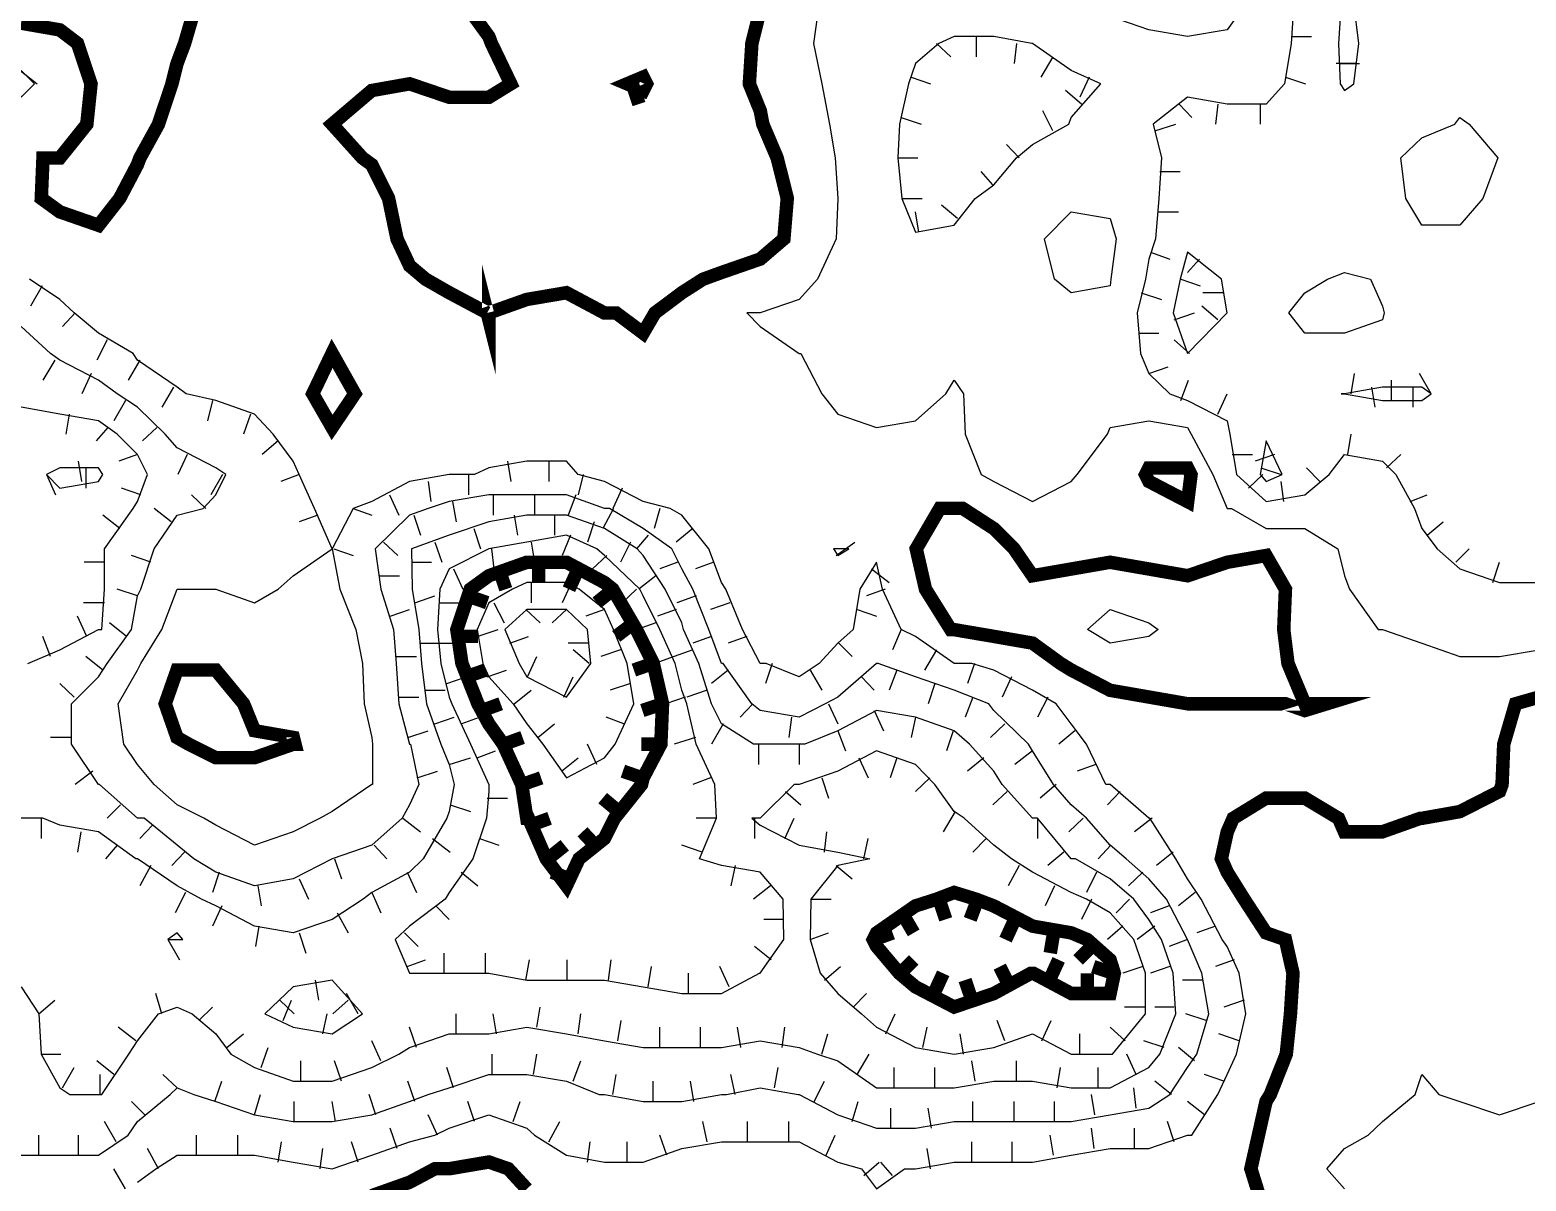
# Model space of a CAD drawing. Extents: x 628896 to 629898, y 4519176 to 4520140.
# Drawn here: x 629174.4 to 629285.3, y 4519699.6 to 4519785 of the extents above; entities that cross this region are included whole.
import ezdxf

# ---------------------------------------------------------------- set-up
doc = ezdxf.new("R2010")
doc.units = 0

msp = doc.modelspace()

# ---------------------------------------------------------------- linework, layer by layer
at = {"layer": 'GSLAYER', "linetype": 'CONTINUOUS', "flags": 128}
for points in [[(629272.5625, 4519781), (629272.9375, 4519784), (629272.5625, 4519787), (629272.9375, 4519789.5), (629272.3125, 4519792.5), (629271.875, 4519793), (629271.75, 4519792.5), (629271.5625, 4519789.5), (629271.625, 4519787), (629271.4375, 4519784), (629271.5625, 4519781), (629271.875, 4519780.5), (629272.5625, 4519781)], [(629232.9375, 4519787), (629232.5, 4519784), (629233.125, 4519781), (629233.6875, 4519778), (629234.125, 4519775.5), (629234.3125, 4519772.5), (629234.1875, 4519769.5), (629232.8125, 4519766.5), (629231.4375, 4519765), (629228.5625, 4519764), (629227.5625, 4519764), (629228.5625, 4519763), (629231.4375, 4519761), (629231.5625, 4519761), (629233.125, 4519758), (629234.3125, 4519756.5), (629237.1875, 4519755.5), (629240.0625, 4519756), (629242.3125, 4519758), (629242.9375, 4519759), (629243.625, 4519758), (629243.75, 4519755), (629244.9375, 4519752), (629245.875, 4519751.5), (629248.75, 4519750), (629251.625, 4519751.5), (629252.0625, 4519752), (629254.3125, 4519755), (629254.5, 4519755.5), (629257.375, 4519756), (629260.25, 4519755.5), (629260.5, 4519755), (629262.125, 4519752), (629263.1875, 4519749.5), (629263.5, 4519749.5), (629266.0625, 4519748), (629268.9375, 4519748), (629271.375, 4519746.5), (629271.875, 4519744.5), (629272.25, 4519743.5), (629274.375, 4519740.5), (629274.6875, 4519740.5), (629277.625, 4519739.5), (629280.4375, 4519738.5), (629283.375, 4519738.5), (629286.3125, 4519739)], [(629264.625, 4519787), (629263.1875, 4519785), (629260.25, 4519784.5), (629257.375, 4519785), (629254.5, 4519786)], [(629268.125, 4519787), (629267.9375, 4519784), (629267.4375, 4519781), (629266.0625, 4519779.5), (629263.1875, 4519779.5), (629260.25, 4519780), (629257.6875, 4519778), (629258.3125, 4519775.5), (629258.125, 4519772.5), (629257.875, 4519769.5), (629257.375, 4519768), (629257.125, 4519766.5), (629256.5, 4519764), (629256.75, 4519761), (629257.375, 4519759.5), (629258.9375, 4519758), (629260.25, 4519757.5), (629263.1875, 4519756), (629263.375, 4519755), (629263.875, 4519752), (629266.0625, 4519750), (629268.9375, 4519750.5), (629270.75, 4519752), (629271.875, 4519753.5), (629274.6875, 4519753), (629275.6875, 4519752), (629277.0625, 4519749.5), (629277.625, 4519748), (629278.75, 4519746.5), (629280.4375, 4519745), (629283.375, 4519744), (629286.3125, 4519744)], [(629244.5, 4519772.5), (629245.875, 4519773.5), (629247.5625, 4519775.5), (629248.75, 4519776.5), (629251.4375, 4519778), (629251.625, 4519778.5), (629253.8125, 4519781), (629251.625, 4519782), (629248.75, 4519784), (629248.6875, 4519784), (629245.875, 4519784.5), (629242.9375, 4519784.5), (629241.8125, 4519784), (629240.0625, 4519782.5), (629239.5625, 4519781), (629238.875, 4519778), (629238.75, 4519775.5), (629239.0625, 4519772.5), (629240.0625, 4519770), (629242.9375, 4519770.5), (629244.5, 4519772.5)], [(629241.625, 4519784), (629242.6875, 4519783)], [(629244.5625, 4519784.5), (629244.5625, 4519783)], [(629247.5625, 4519784), (629247.375, 4519782.5)], [(629267.9375, 4519784.5), (629269.4375, 4519784.5)], [(629250.25, 4519783), (629249.375, 4519781.5)], [(629272.75, 4519782.5), (629271.25, 4519782.5)], [(629271.5, 4519782.5), (629273, 4519782.5)], [(629174.75, 4519781), (629173.75, 4519782), (629173, 4519781), (629173.75, 4519780), (629174.75, 4519781)], [(629173.6875, 4519782), (629174.9375, 4519781)], [(629239.75, 4519781.5), (629241.1875, 4519781)], [(629252.9375, 4519781.5), (629252.25, 4519780)], [(629267.5, 4519781.5), (629269, 4519781)], [(629252.375, 4519779.5), (629251.1875, 4519780.5)], [(629259.625, 4519779.5), (629260.5625, 4519778.5)], [(629262.5, 4519779.5), (629262.3125, 4519778)], [(629265.625, 4519779.5), (629265.625, 4519778)], [(629239, 4519778.5), (629240.5, 4519778)], [(629250.25, 4519777.5), (629249.5, 4519779)], [(629257.8125, 4519777.5), (629259.375, 4519778)], [(629276.4375, 4519772.5), (629276.0625, 4519775.5), (629277.625, 4519777), (629280.0625, 4519778), (629280.4375, 4519778.5), (629281.125, 4519778), (629283.25, 4519775.5), (629282.125, 4519772.5), (629280.4375, 4519770.5), (629277.625, 4519770.5), (629276.4375, 4519772.5)], [(629247.75, 4519775.5), (629246.8125, 4519776.5)], [(629238.75, 4519775.5), (629240.25, 4519775.5)], [(629245.8125, 4519773.5), (629244.9375, 4519774.5)], [(629258.1875, 4519774.5), (629259.6875, 4519774.5)], [(629239.0625, 4519772.5), (629240.5625, 4519772.5)], [(629240.3125, 4519770), (629240.0625, 4519771.5)], [(629243.1875, 4519771), (629242, 4519772)], [(629250.375, 4519766.5), (629249.625, 4519769.5), (629251.625, 4519771.5), (629254.5, 4519771), (629254.9375, 4519769.5), (629254.5625, 4519766.5), (629254.5, 4519766), (629251.625, 4519765.5), (629250.375, 4519766.5)], [(629258.0625, 4519771.5), (629259.5625, 4519771.5)], [(629257.5, 4519768.5), (629258.9375, 4519768)], [(629263.1875, 4519764), (629262.75, 4519766.5), (629260.25, 4519768.5), (629259.6875, 4519766.5), (629259.1875, 4519764), (629260.25, 4519761), (629263.1875, 4519764)], [(629261.125, 4519768), (629260.25, 4519767)], [(629267.75, 4519764), (629268.9375, 4519765.5), (629270.625, 4519766.5), (629271.875, 4519767), (629273.8125, 4519766.5), (629274.6875, 4519764.5), (629274.8125, 4519764), (629274.6875, 4519763.5), (629271.875, 4519762.5), (629268.9375, 4519762.5), (629267.75, 4519764)], [(629182.375, 4519699.5), (629183.75, 4519700.5), (629185.3125, 4519701.5), (629188.1875, 4519701.5), (629191.0625, 4519701.5), (629193.9375, 4519701), (629196.8125, 4519700.5), (629199.75, 4519701.5), (629202.5625, 4519702.5), (629204.4375, 4519703), (629205.5, 4519703.5), (629208.4375, 4519704.5), (629211.25, 4519703.5), (629211.8125, 4519703), (629214.1875, 4519701.5), (629217, 4519701), (629219.875, 4519701), (629222.75, 4519702), (629225.6875, 4519702.5), (629228.5625, 4519702.5), (629231.4375, 4519702.5), (629234.3125, 4519701), (629236.0625, 4519700.5), (629237.1875, 4519699), (629239.25, 4519700.5), (629240.0625, 4519700.5), (629242.9375, 4519701), (629245.875, 4519701), (629248.75, 4519701), (629251.625, 4519701.5), (629254.5, 4519702), (629257.375, 4519702), (629260.25, 4519703), (629260.5625, 4519703), (629262.5, 4519706), (629263.1875, 4519707.5), (629263.875, 4519709), (629264.5625, 4519712), (629264.0625, 4519715), (629263.1875, 4519717), (629262.8125, 4519717.5), (629261.25, 4519720.5), (629260.25, 4519722), (629259.375, 4519723.5), (629257.4375, 4519726.5), (629257.375, 4519726.5), (629254.5, 4519729), (629254.1875, 4519729), (629252.75, 4519732), (629251.625, 4519733.5), (629250.5, 4519735), (629248.75, 4519736), (629245.875, 4519737.5), (629244.25, 4519738), (629242.9375, 4519738), (629240.0625, 4519740), (629239, 4519740.5), (629237.625, 4519743.5), (629237.1875, 4519745.5), (629235.9375, 4519743.5), (629235.4375, 4519740.5), (629234.3125, 4519739.5), (629232.9375, 4519738), (629231.4375, 4519737), (629229, 4519738), (629228.5625, 4519738), (629227.25, 4519740.5), (629226, 4519743.5), (629225.6875, 4519744), (629224.75, 4519746.5), (629222.75, 4519749), (629221.875, 4519749.5), (629219.875, 4519750), (629217, 4519751.5), (629215.0625, 4519752), (629214.1875, 4519753), (629211.25, 4519753), (629208.4375, 4519752.5), (629207.375, 4519752), (629205.5, 4519752), (629202.5625, 4519751.5), (629199.75, 4519750), (629198.375, 4519749.5), (629196.8125, 4519746.5), (629195.5, 4519749.5), (629194.375, 4519752), (629193.9375, 4519753), (629192.4375, 4519755), (629191.0625, 4519756.5), (629188.1875, 4519757.5), (629186, 4519758), (629185.3125, 4519758.5), (629182.375, 4519760.5), (629182.0625, 4519761), (629179.5, 4519762.5), (629177.6875, 4519764), (629176.625, 4519765), (629174.375, 4519766.5)], [(629175.3125, 4519766), (629174.4375, 4519764.5)], [(629259.75, 4519766.5), (629261.1875, 4519766)], [(629256.8125, 4519765.5), (629258.3125, 4519765)], [(629262.875, 4519765.5), (629261.375, 4519765.5)], [(629177.75, 4519764), (629176.8125, 4519763)], [(629259.25, 4519763.5), (629260.75, 4519764)], [(629262.5, 4519763.5), (629261.3125, 4519764.5)], [(629173.75, 4519701.5), (629176.625, 4519701.5), (629179.5, 4519701.5), (629181.6875, 4519703), (629182.375, 4519704), (629184.8125, 4519706), (629185.3125, 4519706.5), (629186.5625, 4519706), (629188.1875, 4519705.5), (629191.0625, 4519704.5), (629193.9375, 4519704), (629196.8125, 4519704), (629199.75, 4519704.5), (629202.5625, 4519705.5), (629203.9375, 4519706), (629205.5, 4519706.5), (629208.4375, 4519707.5), (629211.25, 4519707.5), (629214.1875, 4519707), (629216.625, 4519706), (629217, 4519706), (629219.875, 4519705.5), (629222.75, 4519705.5), (629225.6875, 4519706), (629226.0625, 4519706), (629228.5625, 4519706.5), (629231.375, 4519706), (629231.4375, 4519706), (629234.3125, 4519704.5), (629237.1875, 4519703.5), (629240.0625, 4519703.5), (629242.9375, 4519704), (629245.875, 4519704), (629248.75, 4519704), (629251.625, 4519704), (629254.5, 4519704.5), (629257.375, 4519705), (629258.9375, 4519706), (629260.25, 4519708), (629260.9375, 4519709), (629261.8125, 4519712), (629261.3125, 4519715), (629260.25, 4519717.5), (629258.6875, 4519720.5), (629257.375, 4519722), (629255.6875, 4519723.5), (629254.5, 4519724.5), (629252.75, 4519726.5), (629251.625, 4519727.5), (629250.3125, 4519729), (629248.75, 4519731.5), (629248.4375, 4519732), (629245.875, 4519734.5), (629245.5, 4519735), (629242.9375, 4519736), (629240.0625, 4519737), (629237.3125, 4519738), (629237.1875, 4519738), (629234.3125, 4519735.5), (629233.375, 4519735), (629231.4375, 4519734), (629228.5625, 4519734.5), (629227.9375, 4519735), (629225.8125, 4519738), (629225.6875, 4519738), (629224.75, 4519740.5), (629223.5625, 4519743.5), (629222.75, 4519745), (629222, 4519746.5), (629219.875, 4519748), (629217.375, 4519749.5), (629217, 4519749.5), (629214.1875, 4519750.5), (629211.25, 4519750.5), (629208.4375, 4519750.5), (629205.5, 4519750), (629203.9375, 4519749.5), (629202.5625, 4519749), (629200, 4519746.5), (629200.4375, 4519743.5), (629201.375, 4519740.5), (629201.5625, 4519738), (629201.75, 4519735), (629202.5625, 4519732), (629202.625, 4519732), (629203.25, 4519729), (629202.5625, 4519727.5), (629202, 4519726.5), (629199.75, 4519724.5), (629196.8125, 4519723.5), (629193.9375, 4519722), (629191.0625, 4519721.5), (629188.1875, 4519722.5), (629186.5625, 4519723.5), (629185.3125, 4519724.5), (629182.875, 4519726.5), (629182.375, 4519726.5), (629179.5625, 4519729), (629179.5, 4519729), (629177.5, 4519732), (629177.5, 4519735), (629179.5, 4519737), (629180.125, 4519738), (629181.9375, 4519740.5), (629182.375, 4519743), (629182.625, 4519743.5), (629183.625, 4519746.5), (629185.3125, 4519749), (629187.25, 4519749.5), (629188.1875, 4519750.5), (629188.9375, 4519752), (629188.1875, 4519752.5), (629185.3125, 4519754), (629184.4375, 4519755), (629182.375, 4519757), (629180.875, 4519758), (629179.5, 4519759), (629176.625, 4519760.5), (629175.9375, 4519761), (629173.75, 4519763)], [(629256.625, 4519762.5), (629258.125, 4519762.5)], [(629180.125, 4519762), (629179.375, 4519760.5)], [(629260.375, 4519761), (629259.25, 4519762)], [(629176.25, 4519760.5), (629175.375, 4519759)], [(629182.5625, 4519760.5), (629181.6875, 4519759)], [(629178.9375, 4519759.5), (629178.25, 4519758)], [(629257.375, 4519759.5), (629258.8125, 4519760)], [(629272.375, 4519758), (629272.625, 4519759.5)], [(629278.3125, 4519758), (629277.4375, 4519759.5)], [(629185.0625, 4519758.5), (629184.1875, 4519757)], [(629259.75, 4519757.5), (629260.3125, 4519759)], [(629262.5, 4519756.5), (629263.1875, 4519758)], [(629278.3125, 4519758), (629277.625, 4519758.5), (629274.6875, 4519758.5), (629271.875, 4519758), (629271.625, 4519758), (629271.875, 4519758), (629274.6875, 4519757.5), (629277.625, 4519757.5), (629278.3125, 4519758)], [(629273.875, 4519758.5), (629274.125, 4519757)], [(629275.375, 4519757.5), (629275.375, 4519759)], [(629276.9375, 4519758.5), (629276.9375, 4519757)], [(629174.25, 4519738), (629176.625, 4519739), (629179.5, 4519740.5), (629179.75, 4519740.5), (629179.9375, 4519743.5), (629179.9375, 4519746.5), (629182.0625, 4519749.5), (629182.375, 4519750), (629183.125, 4519752), (629182.375, 4519753.5), (629180.875, 4519755), (629179.5, 4519756), (629176.625, 4519756.5), (629173.75, 4519757)], [(629181.5, 4519757.5), (629180.625, 4519756)], [(629187.9375, 4519757.5), (629187.5625, 4519756)], [(629177.3125, 4519756.5), (629177.0625, 4519755)], [(629190.75, 4519756.5), (629190.25, 4519755)], [(629180.1875, 4519755.5), (629179.3125, 4519754.5)], [(629183.8125, 4519755.5), (629182.75, 4519754.5)], [(629272.125, 4519753.5), (629272.375, 4519755)], [(629182.375, 4519753.5), (629181, 4519753)], [(629186.0625, 4519753.5), (629185.375, 4519752)], [(629192.8125, 4519754.5), (629191.625, 4519753.5)], [(629263.5625, 4519753.5), (629265.0625, 4519753.5)], [(629266.6875, 4519753.5), (629265.25, 4519753)], [(629267.25, 4519752), (629266.0625, 4519754.5), (629265.625, 4519752), (629266.0625, 4519751.5), (629267.25, 4519752)], [(629275, 4519752.5), (629276.0625, 4519753.5)], [(629179.8125, 4519752), (629179.5, 4519752.5), (629176.625, 4519752.5), (629175.625, 4519752), (629176.625, 4519751), (629179.5, 4519751.5), (629179.8125, 4519752)], [(629178.25, 4519751.5), (629178, 4519753)], [(629178.5625, 4519752.5), (629178.5625, 4519751)], [(629209.8125, 4519753), (629210.0625, 4519751.5)], [(629212.875, 4519753), (629212.875, 4519751.5)], [(629265.6875, 4519752.5), (629267.1875, 4519752)], [(629270.0625, 4519751.5), (629269.0625, 4519752.5)], [(629175.625, 4519752), (629176.3125, 4519750.5)], [(629188.6875, 4519752), (629187.8125, 4519750.5)], [(629194.375, 4519752), (629193, 4519751.5)], [(629203.9375, 4519751.5), (629204.125, 4519750)], [(629206.9375, 4519752), (629206.9375, 4519750.5)], [(629215.4375, 4519752), (629215.0625, 4519750.5)], [(629264.75, 4519751), (629265.8125, 4519752)], [(629267.375, 4519750), (629267.1875, 4519751.5)], [(629182.625, 4519750.5), (629181.1875, 4519751)], [(629187.4375, 4519749.5), (629186.375, 4519750.5)], [(629201.0625, 4519750.5), (629201.75, 4519749)], [(629208.75, 4519750.5), (629208.75, 4519749)], [(629211.8125, 4519750.5), (629211.8125, 4519749)], [(629214.875, 4519750.5), (629214.3125, 4519749)], [(629218.3125, 4519751), (629217.625, 4519749.5)], [(629276.75, 4519750), (629278, 4519750.5)], [(629184.875, 4519748.5), (629183.625, 4519749.5)], [(629198.375, 4519749.5), (629199.75, 4519749)], [(629205.75, 4519750), (629206, 4519748.5)], [(629217.6875, 4519749.5), (629216.875, 4519748)], [(629221.125, 4519749.5), (629220.6875, 4519748)], [(629179.75, 4519706), (629181.75, 4519709), (629182.375, 4519710), (629183.9375, 4519712), (629185.3125, 4519712.5), (629186.4375, 4519712), (629188.1875, 4519710.5), (629189.3125, 4519709), (629191.0625, 4519708), (629193.9375, 4519707), (629196.8125, 4519707), (629199.75, 4519708), (629201.75, 4519709), (629202.5625, 4519709.5), (629205.5, 4519710.5), (629208.4375, 4519710.5), (629211.25, 4519711), (629214.1875, 4519710.5), (629217, 4519710), (629219.875, 4519709.5), (629222.75, 4519709.5), (629225.6875, 4519709.5), (629228.5625, 4519710), (629231.4375, 4519709.5), (629232.8125, 4519709), (629234.3125, 4519708.5), (629237.1875, 4519706.5), (629240.0625, 4519706.5), (629242.9375, 4519706.5), (629245.875, 4519707), (629248.75, 4519707), (629251.625, 4519706.5), (629254.5, 4519706.5), (629257.375, 4519708), (629258.1875, 4519709), (629259.375, 4519712), (629259.1875, 4519715), (629258.3125, 4519717.5), (629257.375, 4519719), (629256.25, 4519720.5), (629254.5, 4519722), (629251.9375, 4519723.5), (629251.625, 4519723.5), (629249.125, 4519726.5), (629248.75, 4519726.5), (629246.5, 4519729), (629245.875, 4519730), (629244.0625, 4519732), (629242.9375, 4519733), (629240.0625, 4519734), (629237.1875, 4519734.5), (629234.3125, 4519733), (629231.875, 4519732), (629231.4375, 4519732), (629228.5625, 4519732), (629228.0625, 4519732), (629225.6875, 4519733.5), (629224.9375, 4519735), (629224, 4519738), (629222.875, 4519740.5), (629222.75, 4519741), (629221.5, 4519743.5), (629219.875, 4519746), (629219.4375, 4519746.5), (629217, 4519748), (629214.1875, 4519749), (629211.25, 4519749), (629208.4375, 4519748.5), (629205.5, 4519747.5), (629202.6875, 4519746.5), (629202.75, 4519743.5), (629203.25, 4519740.5), (629203.4375, 4519738), (629203.8125, 4519735), (629204.875, 4519732), (629205.5, 4519730.5), (629205.875, 4519729), (629205.5, 4519727), (629205.3125, 4519726.5), (629203.5625, 4519723.5), (629202.5625, 4519722.5), (629199.75, 4519721), (629199.125, 4519720.5), (629196.8125, 4519719), (629193.9375, 4519718), (629191.0625, 4519718.5), (629188.1875, 4519720), (629187.125, 4519720.5), (629185.3125, 4519721.5), (629182.375, 4519723.5), (629182.25, 4519723.5), (629179.5, 4519725.5), (629176.625, 4519726), (629175.375, 4519726.5), (629173.75, 4519726.5)], [(629181.0625, 4519748), (629179.8125, 4519749)], [(629195.75, 4519749), (629194.375, 4519748.5)], [(629202.875, 4519749), (629203.375, 4519747.5)], [(629207.3125, 4519748), (629207.8125, 4519746.5)], [(629210.3125, 4519749), (629210.5625, 4519747.5)], [(629213.3125, 4519749), (629213.3125, 4519747.5)], [(629216.25, 4519748.5), (629215.75, 4519747)], [(629223.5625, 4519748), (629222.3125, 4519747)], [(629278, 4519747.5), (629279.1875, 4519748.5)], [(629200.625, 4519747), (629201.6875, 4519746)], [(629228.5, 4519715), (629228.5625, 4519715), (629230.3125, 4519717.5), (629230.25, 4519720.5), (629228.5625, 4519722.5), (629225.6875, 4519723), (629224.0625, 4519723.5), (629225.3125, 4519726.5), (629225.1875, 4519729), (629223.8125, 4519732), (629223.125, 4519735), (629222.75, 4519736), (629222.25, 4519738), (629221.125, 4519740.5), (629219.875, 4519743), (629219.625, 4519743.5), (629217, 4519746), (629216.4375, 4519746.5), (629214.1875, 4519747.5), (629211.25, 4519747), (629208.4375, 4519746.5), (629208.4375, 4519746.5), (629205.5, 4519745), (629204.8125, 4519743.5), (629204.625, 4519740.5), (629204.875, 4519738), (629205.5, 4519735.5), (629205.6875, 4519735), (629207.0625, 4519732), (629208.4375, 4519729), (629208.4375, 4519728.5), (629208.25, 4519726.5), (629207.25, 4519723.5), (629205.5, 4519721), (629205.1875, 4519720.5), (629202.5625, 4519718.5), (629201.5, 4519717.5), (629202.5625, 4519715), (629205.5, 4519715), (629205.6875, 4519715), (629208.4375, 4519715), (629211.25, 4519714.5), (629214.1875, 4519714.5), (629217, 4519714.5), (629219.875, 4519714), (629222.75, 4519713.5), (629225.6875, 4519713.5), (629228.5, 4519715)], [(629204.4375, 4519747), (629204.9375, 4519745.5)], [(629211.5625, 4519747), (629211.8125, 4519745.5)], [(629214.5, 4519747.5), (629213.875, 4519746)], [(629218.9375, 4519747), (629218.1875, 4519745.5)], [(629220.25, 4519747.5), (629219.375, 4519746.5)], [(629234.1875, 4519746), (629235.5625, 4519747)], [(629187.3125, 4519726.5), (629185.3125, 4519727.5), (629183.625, 4519729), (629182.375, 4519730.5), (629181.375, 4519732), (629180.9375, 4519735), (629182.375, 4519737.5), (629182.625, 4519738), (629184.1875, 4519740.5), (629185.3125, 4519743.5), (629188.1875, 4519743.5), (629191.0625, 4519742.5), (629192.8125, 4519743.5), (629193.9375, 4519744.5), (629196.8125, 4519746.5), (629197.375, 4519743.5), (629198.5625, 4519740.5), (629199.0625, 4519738), (629199.1875, 4519735), (629199.75, 4519732.5), (629199.8125, 4519732), (629199.8125, 4519729), (629199.75, 4519729), (629196.8125, 4519727), (629195.9375, 4519726.5), (629193.9375, 4519725.5), (629191.0625, 4519724.5), (629188.1875, 4519726), (629187.3125, 4519726.5)], [(629183.375, 4519745.5), (629181.9375, 4519746)], [(629196.9375, 4519746.5), (629198.375, 4519746)], [(629208.625, 4519746.5), (629208.8125, 4519745)], [(629217.1875, 4519746), (629216.125, 4519745)], [(629235.125, 4519746.5), (629234.3125, 4519746.5), (629234, 4519746.5), (629234.3125, 4519746), (629235.125, 4519746.5)], [(629280.125, 4519745.5), (629281.125, 4519746.5)], [(629179.9375, 4519745.5), (629178.4375, 4519745.5)], [(629202.6875, 4519745.5), (629204.1875, 4519745.5)], [(629205.8125, 4519745), (629206.5, 4519743.5)], [(629222.4375, 4519745.5), (629221.125, 4519745)], [(629225.125, 4519745.5), (629223.75, 4519745)], [(629236.8125, 4519745), (629238.125, 4519744)], [(629282.875, 4519744), (629283.375, 4519745.5)], [(629200.3125, 4519744.5), (629201.8125, 4519744.5)], [(629217.8125, 4519732), (629219.1875, 4519735), (629218.6875, 4519738), (629217.6875, 4519740.5), (629217, 4519742), (629215.125, 4519743.5), (629214.1875, 4519744), (629211.25, 4519744), (629210.1875, 4519743.5), (629208.4375, 4519742.5), (629207.5625, 4519740.5), (629208, 4519738), (629208.4375, 4519737), (629210.25, 4519735), (629211.25, 4519733.5), (629212.4375, 4519732), (629214.1875, 4519729.5), (629217, 4519731), (629217.8125, 4519732)], [(629211.5625, 4519744), (629211.5625, 4519742.5)], [(629214.5625, 4519744), (629213.875, 4519742.5)], [(629220.8125, 4519744.5), (629219.5625, 4519743.5)], [(629179.9375, 4519742.5), (629178.375, 4519742.5)], [(629182.375, 4519743), (629180.875, 4519743.5)], [(629202.9375, 4519742.5), (629204.4375, 4519743)], [(629204.75, 4519742.5), (629206.25, 4519742.5)], [(629208.8125, 4519742.5), (629209.5625, 4519741)], [(629219.375, 4519743.5), (629218.3125, 4519742.5)], [(629223.8125, 4519743), (629222.375, 4519742.5)], [(629226.3125, 4519742.5), (629224.875, 4519742)], [(629237.8125, 4519743.5), (629236.4375, 4519743)], [(629178.625, 4519740), (629177.9375, 4519741.5)], [(629201.125, 4519741.5), (629202.5625, 4519742)], [(629216, 4519738), (629215.75, 4519740.5), (629214.1875, 4519742), (629211.25, 4519742), (629209.625, 4519740.5), (629210.6875, 4519738), (629211.25, 4519737), (629214.1875, 4519735.5), (629216, 4519738)], [(629211.1875, 4519742), (629212.25, 4519741)], [(629214.1875, 4519742), (629213.125, 4519741)], [(629217, 4519742), (629215.625, 4519741.5)], [(629222.3125, 4519742), (629220.9375, 4519741.5)], [(629235.75, 4519742), (629237.1875, 4519741.5)], [(629252.8125, 4519740.5), (629254.5, 4519742), (629257.375, 4519741), (629258.0625, 4519740.5), (629257.375, 4519740), (629254.5, 4519739.5), (629252.8125, 4519740.5)], [(629181.5625, 4519740), (629180.3125, 4519741)], [(629207.5625, 4519740), (629209.125, 4519740.5)], [(629220.8125, 4519741), (629219.4375, 4519740.5)], [(629239, 4519740.5), (629238.375, 4519739)], [(629175.9375, 4519738.5), (629175.375, 4519740)], [(629203.3125, 4519739.5), (629204.8125, 4519739.5)], [(629204.75, 4519739.5), (629206.25, 4519739.5)], [(629210, 4519739.5), (629211.375, 4519740)], [(629215.8125, 4519739.5), (629214.3125, 4519739.5)], [(629224.9375, 4519740), (629223.5625, 4519739.5)], [(629227.5625, 4519740), (629226.1875, 4519739.5)], [(629234.375, 4519739.5), (629235.375, 4519738.5)], [(629179.8125, 4519737.5), (629178.5625, 4519738.5)], [(629201.5625, 4519738.5), (629203.0625, 4519738.5)], [(629211.3125, 4519737), (629212, 4519738.5)], [(629215.875, 4519738), (629214.6875, 4519739)], [(629218.1875, 4519739), (629216.75, 4519738.5)], [(629222.1875, 4519738.5), (629220.75, 4519738)], [(629223.5625, 4519739), (629222.1875, 4519738.5)], [(629229.4375, 4519738), (629228.9375, 4519736.5)], [(629241.625, 4519739), (629240.75, 4519737.5)], [(629244.4375, 4519738), (629243.9375, 4519736.5)], [(629205.3125, 4519736.5), (629206.75, 4519737)], [(629208.3125, 4519737), (629209.75, 4519737.5)], [(629214, 4519735.5), (629214.6875, 4519737)], [(629226.1875, 4519737.5), (629224.9375, 4519736.5)], [(629232.25, 4519737.5), (629233.125, 4519736)], [(629236.0625, 4519737), (629237, 4519736)], [(629238.6875, 4519737.5), (629238.125, 4519736)], [(629247.1875, 4519737), (629246.5, 4519735.5)], [(629177.6875, 4519735.5), (629176.625, 4519736.5)], [(629203.75, 4519736), (629205.1875, 4519736)], [(629210.3125, 4519735), (629211.5625, 4519736)], [(629218.9375, 4519736.5), (629217.4375, 4519736)], [(629224.625, 4519736), (629223.125, 4519735.5)], [(629241.5, 4519736.5), (629241, 4519735)], [(629201.75, 4519735.5), (629203.25, 4519735.5)], [(629223, 4519735.5), (629221.5625, 4519735)], [(629228, 4519735), (629227.0625, 4519734)], [(629233.625, 4519735), (629234.3125, 4519733.5)], [(629244.3125, 4519735.5), (629243.75, 4519734)], [(629249.875, 4519735.5), (629249.125, 4519734)], [(629204.4375, 4519733.5), (629205.875, 4519734)], [(629206.375, 4519733.5), (629207.75, 4519734)], [(629218.4375, 4519733.5), (629217.125, 4519734)], [(629230.875, 4519734), (629230.6875, 4519732.5)], [(629237, 4519734.5), (629237.6875, 4519733)], [(629240.0625, 4519734), (629239.75, 4519732.5)], [(629177.5, 4519732.5), (629175.9375, 4519732.5)], [(629202.4375, 4519732.5), (629203.9375, 4519733)], [(629212.0625, 4519732.5), (629213.3125, 4519733.5)], [(629223.75, 4519732.5), (629222.1875, 4519732)], [(629225.8125, 4519733.5), (629224.9375, 4519732)], [(629234.3125, 4519733), (629234.875, 4519731.5)], [(629242.875, 4519733), (629242.375, 4519731.5)], [(629246.6875, 4519733.5), (629245.625, 4519732.5)], [(629251.875, 4519733), (629250.6875, 4519732)], [(629207.5625, 4519731), (629208.9375, 4519731.5)], [(629216.4375, 4519730.5), (629215.75, 4519732)], [(629254.6875, 4519709), (629257.125, 4519712), (629257.125, 4519715), (629256.25, 4519717.5), (629254.5, 4519719.5), (629252.75, 4519720.5), (629251.625, 4519721), (629248.75, 4519722.5), (629247.1875, 4519723.5), (629245.875, 4519724.5), (629243.6875, 4519726.5), (629242.9375, 4519727), (629241.5, 4519729), (629240.0625, 4519730.5), (629237.1875, 4519731.5), (629234.3125, 4519730), (629231.4375, 4519729), (629231.0625, 4519729), (629228.5625, 4519726.5), (629227.9375, 4519726.5), (629228.5625, 4519726), (629231.4375, 4519724.5), (629234.3125, 4519724), (629236.6875, 4519723.5), (629234.3125, 4519723), (629232.3125, 4519720.5), (629232.25, 4519717.5), (629233, 4519715), (629234.3125, 4519713.5), (629236.0625, 4519712), (629237.1875, 4519711), (629240.0625, 4519709.5), (629242.9375, 4519709), (629245.875, 4519709.5), (629248.75, 4519710.5), (629251.625, 4519709), (629253.125, 4519709), (629254.5, 4519709), (629254.6875, 4519709)], [(629228.4375, 4519732), (629228.4375, 4519730.5)], [(629231.4375, 4519732), (629231.4375, 4519730.5)], [(629248.75, 4519731.5), (629247.4375, 4519730.5)], [(629205.5, 4519730.5), (629207.0625, 4519731)], [(629213.8125, 4519730), (629215.0625, 4519731)], [(629235.875, 4519731), (629236.5625, 4519729.5)], [(629238.6875, 4519731), (629238.1875, 4519729.5)], [(629245.125, 4519731), (629243.9375, 4519730)], [(629253.4375, 4519730.5), (629252.0625, 4519730)], [(629179.0625, 4519730), (629177.75, 4519729)], [(629203.125, 4519729.5), (629204.625, 4519730)], [(629224.875, 4519729.5), (629223.5625, 4519729)], [(629233.125, 4519729.5), (629233.625, 4519728)], [(629241.125, 4519729.5), (629240.0625, 4519728.5)], [(629208.3125, 4519728), (629209.8125, 4519728)], [(629230.4375, 4519728.5), (629231.5625, 4519727.5)], [(629246.875, 4519728.5), (629245.8125, 4519727.5)], [(629250.5, 4519729), (629249.3125, 4519728)], [(629255.25, 4519728.5), (629254.3125, 4519727.5)], [(629181.125, 4519727.5), (629180.125, 4519726.5)], [(629205.5625, 4519727.5), (629207.0625, 4519727)], [(629243, 4519727), (629242.125, 4519725.5)], [(629175.25, 4519726.5), (629175.25, 4519725)], [(629183.5, 4519726), (629182.5625, 4519725)], [(629202.0625, 4519726.5), (629203.375, 4519725.5)], [(629225.3125, 4519726.5), (629223.8125, 4519726.5)], [(629228.125, 4519726.5), (629228.125, 4519725)], [(629230.375, 4519725), (629231.0625, 4519726.5)], [(629249.125, 4519726.5), (629249.125, 4519725)], [(629252.5, 4519726.5), (629251.4375, 4519725.5)], [(629257.625, 4519726.5), (629256.3125, 4519725.5)], [(629178.1875, 4519725.5), (629177.9375, 4519724)], [(629204.25, 4519725), (629205.5625, 4519724)], [(629207.75, 4519725), (629209.1875, 4519724.5)], [(629233.3125, 4519724), (629233.5, 4519725.5)], [(629236.25, 4519723.5), (629236.5625, 4519725)], [(629245.3125, 4519725), (629244.3125, 4519724)], [(629180.875, 4519724.5), (629180, 4519723.5)], [(629185.875, 4519724), (629184.9375, 4519723)], [(629199.9375, 4519724.5), (629200.875, 4519723.5)], [(629224.25, 4519724), (629222.75, 4519724.5)], [(629251.0625, 4519724), (629249.875, 4519723)], [(629254.5625, 4519724.5), (629253.625, 4519723.5)], [(629259.1875, 4519724), (629257.9375, 4519723)], [(629183.375, 4519723), (629182.5625, 4519721.5)], [(629188.4375, 4519722.5), (629187.9375, 4519721)], [(629197, 4519723.5), (629197.5, 4519722)], [(629202.375, 4519722.5), (629203.0625, 4519721)], [(629206.375, 4519722.5), (629207.625, 4519721.5)], [(629226.6875, 4519723), (629226.375, 4519721.5)], [(629234.1875, 4519723), (629235.375, 4519722)], [(629247.75, 4519723), (629246.9375, 4519721.5)], [(629253.5, 4519722.5), (629252.75, 4519721)], [(629256.9375, 4519722.5), (629255.875, 4519721.5)], [(629191.3125, 4519721.5), (629191.5625, 4519720)], [(629194.375, 4519722), (629195.0625, 4519720.5)], [(629229.3125, 4519721.5), (629228.0625, 4519720.5)], [(629250.375, 4519721.5), (629249.6875, 4519720)], [(629185.9375, 4519721), (629185.1875, 4519719.5)], [(629199.75, 4519721), (629200.4375, 4519719.5)], [(629232.3125, 4519720.5), (629233.8125, 4519720.5)], [(629253.125, 4519720.5), (629252.375, 4519719)], [(629255.9375, 4519720.5), (629254.9375, 4519719.5)], [(629260.8125, 4519721), (629259.5625, 4519720)], [(629188.625, 4519720), (629187.9375, 4519718.5)], [(629197.1875, 4519719.5), (629198, 4519718)], [(629204.5, 4519720), (629205.5, 4519719)], [(629258.875, 4519720), (629257.5, 4519719.5)], [(629185.75, 4519717.5), (629185.3125, 4519718), (629184.625, 4519717.5), (629185.3125, 4519717.5), (629185.75, 4519717.5)], [(629191.375, 4519718.5), (629191.125, 4519717)], [(629194.375, 4519718), (629194.875, 4519716.5)], [(629202.1875, 4519718), (629203.1875, 4519717)], [(629230.3125, 4519719), (629228.8125, 4519719)], [(629232.25, 4519717.5), (629233.625, 4519718)], [(629255.4375, 4519718.5), (629254.3125, 4519717.5)], [(629257.8125, 4519718.5), (629256.5, 4519717.5)], [(629262.3125, 4519718.5), (629260.9375, 4519718)], [(629184.625, 4519717.5), (629185.5, 4519716)], [(629229.375, 4519716), (629228.125, 4519717)], [(629260.25, 4519717.5), (629258.875, 4519717)], [(629202.375, 4519715.5), (629203.75, 4519716)], [(629205.125, 4519715), (629205.125, 4519716.5)], [(629208.1875, 4519715), (629208.1875, 4519716.5)], [(629211.1875, 4519714.5), (629211.4375, 4519716)], [(629214.25, 4519714.5), (629214.25, 4519716)], [(629217.3125, 4519714.5), (629217.5, 4519716)], [(629263.6875, 4519716), (629262.3125, 4519715.5)], [(629220.25, 4519714), (629220.5, 4519715.5)], [(629223.25, 4519713.5), (629223.25, 4519715)], [(629226.25, 4519714), (629225.5625, 4519715.5)], [(629233.3125, 4519714.5), (629234.5, 4519715.5)], [(629256.9375, 4519715.5), (629255.4375, 4519715)], [(629258.9375, 4519715.5), (629257.5, 4519715)], [(629173.75, 4519714), (629175.0625, 4519712), (629175.25, 4519709), (629176.625, 4519706.5), (629177.375, 4519706), (629179.5, 4519706), (629179.75, 4519706)], [(629199.0625, 4519712), (629196.8125, 4519714.5), (629193.9375, 4519714), (629191.8125, 4519712), (629193.9375, 4519711), (629196.8125, 4519710.5), (629199.0625, 4519712)], [(629195.5625, 4519714.5), (629195.8125, 4519713)], [(629261.375, 4519714.5), (629259.875, 4519714.5)], [(629175.0625, 4519712), (629176.25, 4519713)], [(629184.1875, 4519712), (629183.75, 4519713.5)], [(629186.9375, 4519711.5), (629187.9375, 4519712.5)], [(629192.9375, 4519713), (629194, 4519712)], [(629193.1875, 4519711.5), (629193.8125, 4519713)], [(629198, 4519713), (629196.875, 4519712)], [(629198.75, 4519712), (629197.875, 4519713.5)], [(629212, 4519711), (629212.25, 4519712.5)], [(629235.4375, 4519712.5), (629236.4375, 4519713.5)], [(629257.125, 4519712.5), (629255.5625, 4519712.5)], [(629259.25, 4519712.5), (629257.8125, 4519712.5)], [(629264.4375, 4519713), (629262.9375, 4519712.5)], [(629196.125, 4519710.5), (629196.4375, 4519712)], [(629206, 4519710.5), (629206, 4519712)], [(629209, 4519710.5), (629208.75, 4519712)], [(629215.0625, 4519710.5), (629215.25, 4519712)], [(629218, 4519710), (629218.25, 4519711.5)], [(629237.875, 4519710.5), (629238.5625, 4519712)], [(629246.6875, 4519710), (629246.125, 4519711.5)], [(629249.4375, 4519710), (629250.125, 4519711.5)], [(629261.625, 4519711.5), (629260.125, 4519712)], [(629182.25, 4519710), (629180.9375, 4519711)], [(629189, 4519709.5), (629190.25, 4519710.5)], [(629203.0625, 4519709.5), (629202.5625, 4519711)], [(629221.125, 4519709.5), (629221.125, 4519711)], [(629224.125, 4519709.5), (629224.125, 4519711)], [(629227.125, 4519709.5), (629226.875, 4519711)], [(629230.1875, 4519709.5), (629230.375, 4519711)], [(629233.125, 4519709), (629233.5625, 4519710.5)], [(629240.625, 4519709.5), (629240.9375, 4519711)], [(629243.625, 4519709), (629243.375, 4519710.5)], [(629252.25, 4519709), (629252.25, 4519710.5)], [(629255.625, 4519710), (629254.5, 4519711)], [(629264.0625, 4519710), (629262.5625, 4519710.5)], [(629191.5625, 4519708), (629192.0625, 4519709.5)], [(629200.4375, 4519708.5), (629199.75, 4519710)], [(629258.5, 4519709.5), (629257, 4519710)], [(629260.75, 4519708.5), (629259.5625, 4519709.5)], [(629175.25, 4519709), (629176.6875, 4519709)], [(629180.625, 4519707.5), (629179.375, 4519708.5)], [(629194.5, 4519707), (629194.5, 4519708.5)], [(629197.5, 4519707), (629197, 4519708.5)], [(629208.6875, 4519707.5), (629208.6875, 4519709)], [(629211.75, 4519707.5), (629212, 4519709)], [(629214.6875, 4519707), (629215.25, 4519708.5)], [(629235.75, 4519707.5), (629236.625, 4519709)], [(629244.5, 4519707), (629244.25, 4519708.5)], [(629247.5625, 4519707), (629247.5625, 4519708.5)], [(629256.4375, 4519707.5), (629255.75, 4519709)], [(629176.8125, 4519706.5), (629177.6875, 4519708)], [(629179.625, 4519706), (629179.625, 4519707.5)], [(629185.3125, 4519706.5), (629184.25, 4519707.5)], [(629188.125, 4519705.5), (629188.625, 4519707)], [(629202.9375, 4519705.5), (629202.4375, 4519707)], [(629205.8125, 4519706.5), (629205.3125, 4519708)], [(629217.625, 4519706), (629217.875, 4519707.5)], [(629220.625, 4519705.5), (629220.625, 4519707)], [(629223.625, 4519705.5), (629223.375, 4519707)], [(629226.6875, 4519706), (629226.375, 4519707.5)], [(629229.625, 4519706.5), (629229.875, 4519708)], [(629232.5625, 4519705.5), (629233.3125, 4519707)], [(629238.5, 4519706.5), (629238.5, 4519708)], [(629241.5, 4519706.5), (629241.5, 4519708)], [(629250.5625, 4519706.5), (629250.8125, 4519708)], [(629253.625, 4519706.5), (629253.625, 4519708)], [(629259.0625, 4519706), (629257.8125, 4519707)], [(629262.9375, 4519707), (629261.5, 4519707.5)], [(629271.875, 4519699), (629270.5625, 4519700.5), (629271.875, 4519702), (629273.625, 4519703), (629274.6875, 4519704), (629277.125, 4519706), (629277.625, 4519707.5), (629278.875, 4519706), (629280.4375, 4519705.5), (629283.375, 4519704.5), (629286.3125, 4519705.5)], [(629191.0625, 4519704.5), (629191.5, 4519706)], [(629200.0625, 4519704.5), (629199.5625, 4519706)], [(629253.375, 4519704.5), (629253.125, 4519706)], [(629256.4375, 4519705), (629256.25, 4519706.5)], [(629182.9375, 4519704.5), (629181.9375, 4519705.5)], [(629194, 4519704), (629194, 4519705.5)], [(629197.0625, 4519704), (629196.8125, 4519705.5)], [(629207.375, 4519704), (629206.875, 4519705.5)], [(629210.25, 4519704), (629210.75, 4519705.5)], [(629235.375, 4519704), (629235.8125, 4519705.5)], [(629238.25, 4519703.5), (629238.25, 4519705)], [(629241.25, 4519703.5), (629241, 4519705)], [(629244.3125, 4519704), (629244.3125, 4519705.5)], [(629247.375, 4519704), (629247.375, 4519705.5)], [(629250.375, 4519704), (629250.375, 4519705.5)], [(629261.5, 4519704.5), (629260.25, 4519705.5)], [(629180.8125, 4519702.5), (629179.9375, 4519704)], [(629204.625, 4519703), (629203.9375, 4519704.5)], [(629212.875, 4519702.5), (629213.6875, 4519704)], [(629224.625, 4519702.5), (629224.3125, 4519704)], [(629227.625, 4519702.5), (629227.625, 4519704)], [(629230.6875, 4519702.5), (629230.6875, 4519704)], [(629259.25, 4519702.5), (629258.75, 4519704)], [(629175.0625, 4519701.5), (629175.0625, 4519703)], [(629178, 4519701.5), (629178, 4519703)], [(629186.75, 4519701.5), (629186.75, 4519703)], [(629189.8125, 4519701.5), (629189.8125, 4519703)], [(629192.8125, 4519701), (629193.0625, 4519702.5)], [(629198.75, 4519701), (629198.25, 4519702.5)], [(629201.625, 4519702), (629201.125, 4519703.5)], [(629215.75, 4519701), (629215.9375, 4519702.5)], [(629218.6875, 4519701), (629218.6875, 4519702.5)], [(629221.625, 4519701.5), (629221.125, 4519703)], [(629233.4375, 4519701.5), (629234.125, 4519703)], [(629244.25, 4519701), (629244.25, 4519702.5)], [(629247.25, 4519701), (629247.25, 4519702.5)], [(629250.3125, 4519701.5), (629250.0625, 4519703)], [(629253.3125, 4519702), (629253.125, 4519703.5)], [(629256.3125, 4519702), (629256.3125, 4519703.5)], [(629183.9375, 4519700.5), (629183.125, 4519702)], [(629195.9375, 4519700.5), (629196.125, 4519702)], [(629241.1875, 4519700.5), (629240.9375, 4519702)], [(629181.5, 4519699), (629180.625, 4519700.5)], [(629236.25, 4519700), (629237.375, 4519701)], [(629238.375, 4519700), (629237.5, 4519701)]]:
    msp.add_lwpolyline(points, dxfattribs=at)
at = {"layer": 'GSLAYER', "linetype": 'CONTINUOUS', "const_width": 1, "flags": 128}
for points in [[(629186.75, 4519787), (629185.875, 4519784), (629185.3125, 4519782.5), (629184.9375, 4519781), (629183.9375, 4519778), (629182.5625, 4519775.5), (629182.375, 4519775), (629181.0625, 4519772.5), (629179.5, 4519770.5), (629176.625, 4519771.5), (629175.25, 4519772.5), (629175.375, 4519775.5), (629176.625, 4519775.5), (629178.625, 4519778), (629178.9375, 4519781), (629177.9375, 4519784), (629176.625, 4519785), (629173.75, 4519785.5)], [(629208.3125, 4519764), (629205.5, 4519765.5), (629203.75, 4519766.5), (629202.5625, 4519767.5), (629201.625, 4519769.5), (629201, 4519772.5), (629199.75, 4519775), (629199.0625, 4519775.5), (629196.8125, 4519778), (629199.75, 4519780.5), (629202.5625, 4519781), (629205.5, 4519780), (629208.4375, 4519780), (629210.0625, 4519781), (629208.625, 4519784), (629208.4375, 4519784.5), (629206.625, 4519787)], [(629228.5625, 4519786.5), (629227.9375, 4519784), (629227.75, 4519781), (629228.5625, 4519779), (629228.75, 4519778), (629229.8125, 4519775.5), (629230.5625, 4519772.5), (629230.3125, 4519769.5), (629228.5625, 4519768), (629225.6875, 4519767), (629224.3125, 4519766.5), (629222.75, 4519765.5), (629220.75, 4519764), (629219.875, 4519762.5), (629217.875, 4519764), (629217, 4519764), (629214.1875, 4519765.5), (629211.25, 4519765), (629208.4375, 4519764), (629208.4375, 4519763.5), (629208.3125, 4519764)], [(629220.125, 4519781), (629219.875, 4519781.5), (629218.6875, 4519781), (629219.875, 4519780.5), (629220.125, 4519781)], [(629219.0625, 4519781), (629219.5625, 4519779.5)], [(629195.375, 4519758), (629196.8125, 4519761), (629198.5, 4519758), (629196.8125, 4519755.5), (629195.375, 4519758)], [(629257.125, 4519752), (629257.375, 4519752.5), (629260.25, 4519752.5), (629260.5, 4519752), (629260.25, 4519750), (629257.375, 4519751.5), (629257.125, 4519752)], [(629262.9375, 4519735), (629260.25, 4519735), (629257.375, 4519735.5), (629254.5, 4519736), (629251.625, 4519737.5), (629250.8125, 4519738), (629248.75, 4519739.5), (629245.875, 4519740), (629242.9375, 4519740.5), (629242.6875, 4519740.5), (629240.8125, 4519743.5), (629240.125, 4519746.5), (629241.875, 4519749.5), (629242.9375, 4519749.5), (629243.5625, 4519749.5), (629245.875, 4519748), (629247.375, 4519746.5), (629248.75, 4519744.5), (629251.625, 4519745), (629254.5, 4519745.5), (629257.375, 4519745), (629260.25, 4519744.5), (629263.1875, 4519745.5), (629266.0625, 4519746), (629267.5, 4519743.5), (629267.375, 4519740.5), (629267.6875, 4519738), (629268.9375, 4519735), (629270.5625, 4519735), (629268.9375, 4519734.5), (629267.5, 4519735), (629266.0625, 4519735), (629263.5625, 4519735), (629263.1875, 4519735), (629262.9375, 4519735)], [(629215.125, 4519723.5), (629217, 4519725), (629217.75, 4519726.5), (629219.75, 4519729), (629219.875, 4519729.5), (629221.1875, 4519732), (629221.3125, 4519735), (629220.625, 4519738), (629219.875, 4519739.5), (629219.375, 4519740.5), (629217.625, 4519743.5), (629217, 4519744), (629214.1875, 4519745.5), (629211.25, 4519745.5), (629208.4375, 4519744.5), (629207.0625, 4519743.5), (629206.0625, 4519740.5), (629206.4375, 4519738), (629207.625, 4519735), (629208.4375, 4519733.5), (629209.5, 4519732), (629210.875, 4519729), (629211.25, 4519726.5), (629211.375, 4519726.5), (629212.6875, 4519723.5), (629214.1875, 4519721.5), (629215.125, 4519723.5)], [(629212.125, 4519745.5), (629212.125, 4519744)], [(629209.1875, 4519745), (629209.6875, 4519743.5)], [(629215.0625, 4519745), (629214.375, 4519743.5)], [(629217.6875, 4519743.5), (629216.4375, 4519742.5)], [(629206.875, 4519743), (629208.3125, 4519742.5)], [(629219.1875, 4519741), (629217.875, 4519740)], [(629206.1875, 4519740), (629207.625, 4519740)], [(629186.1875, 4519732), (629185.3125, 4519732.5), (629184.4375, 4519735), (629185.3125, 4519737.5), (629188.1875, 4519737.5), (629190.25, 4519735), (629191.0625, 4519733), (629193.9375, 4519732.5), (629194.0625, 4519732), (629193.9375, 4519732), (629191.0625, 4519731), (629188.1875, 4519731), (629186.1875, 4519732)], [(629206.75, 4519737), (629208.1875, 4519737.5)], [(629220.625, 4519738), (629219.1875, 4519737.5)], [(629265.875, 4519697.5), (629264.9375, 4519700.5), (629265.5, 4519703), (629266.0625, 4519705.5), (629266.375, 4519706), (629267.5625, 4519709), (629267.875, 4519712), (629268.0625, 4519715), (629267.5, 4519717.5), (629266.0625, 4519718), (629264.4375, 4519720.5), (629263.1875, 4519722.5), (629262.75, 4519723.5), (629263.1875, 4519725.5), (629263.625, 4519726.5), (629266.0625, 4519728), (629268.9375, 4519728), (629271.4375, 4519726.5), (629271.875, 4519725.5), (629274.6875, 4519725.5), (629277.5, 4519726.5), (629277.625, 4519726.5), (629280.4375, 4519727), (629283.375, 4519728.5), (629283.5625, 4519729), (629283.6875, 4519732), (629284.5625, 4519735), (629286.3125, 4519735.5)], [(629207.9375, 4519734.5), (629209.3125, 4519735)], [(629221.3125, 4519735), (629219.8125, 4519734.5)], [(629209.5625, 4519732), (629210.9375, 4519732.5)], [(629221.1875, 4519732), (629219.75, 4519732)], [(629219.8125, 4519729.5), (629218.375, 4519730)], [(629210.875, 4519729), (629212.3125, 4519729.5)], [(629218.0625, 4519727), (629216.875, 4519728)], [(629211.5625, 4519726), (629212.9375, 4519726.5)], [(629216.3125, 4519724.5), (629215.375, 4519725.5)], [(629212.8125, 4519723.5), (629214.0625, 4519724.5)], [(629214.4375, 4519722), (629213.125, 4519722.5)], [(629248.625, 4519715), (629248.75, 4519715), (629248.8125, 4519715), (629251.625, 4519713.5), (629254.5, 4519713.5), (629254.8125, 4519715), (629254.5, 4519716), (629252.8125, 4519717.5), (629251.625, 4519718), (629248.75, 4519718.5), (629245.875, 4519720), (629244.5625, 4519720.5), (629242.9375, 4519721), (629241.625, 4519720.5), (629240.0625, 4519720), (629237.1875, 4519718), (629236.9375, 4519717.5), (629237.1875, 4519717), (629238.875, 4519715), (629240.0625, 4519714), (629242.9375, 4519712.5), (629245.875, 4519713.5), (629248.625, 4519715)], [(629241.8125, 4519720.5), (629242.3125, 4519719)], [(629244.6875, 4519720.5), (629244.125, 4519719)], [(629239.0625, 4519719.5), (629239.9375, 4519718)], [(629247.4375, 4519719), (629246.75, 4519717.5)], [(629237, 4519717.5), (629238.375, 4519718)], [(629250.3125, 4519718), (629250.0625, 4519716.5)], [(629253.125, 4519717), (629252.125, 4519716)], [(629238.9375, 4519715), (629239.9375, 4519716)], [(629247.0625, 4519714), (629246.3125, 4519715.5)], [(629250, 4519714.5), (629250.6875, 4519716)], [(629254.75, 4519715), (629253.25, 4519715.5)], [(629241.4375, 4519713.5), (629242.125, 4519715)], [(629244.25, 4519713), (629243.75, 4519714.5)], [(629252.8125, 4519713.5), (629252.8125, 4519715)], [(629199.75, 4519698.5), (629202.5625, 4519699.5), (629204.4375, 4519700.5), (629205.5, 4519700.5), (629208.4375, 4519701), (629209.875, 4519700.5), (629211.25, 4519699)]]:
    msp.add_lwpolyline(points, dxfattribs=at)

doc.saveas('drawing.dxf')
